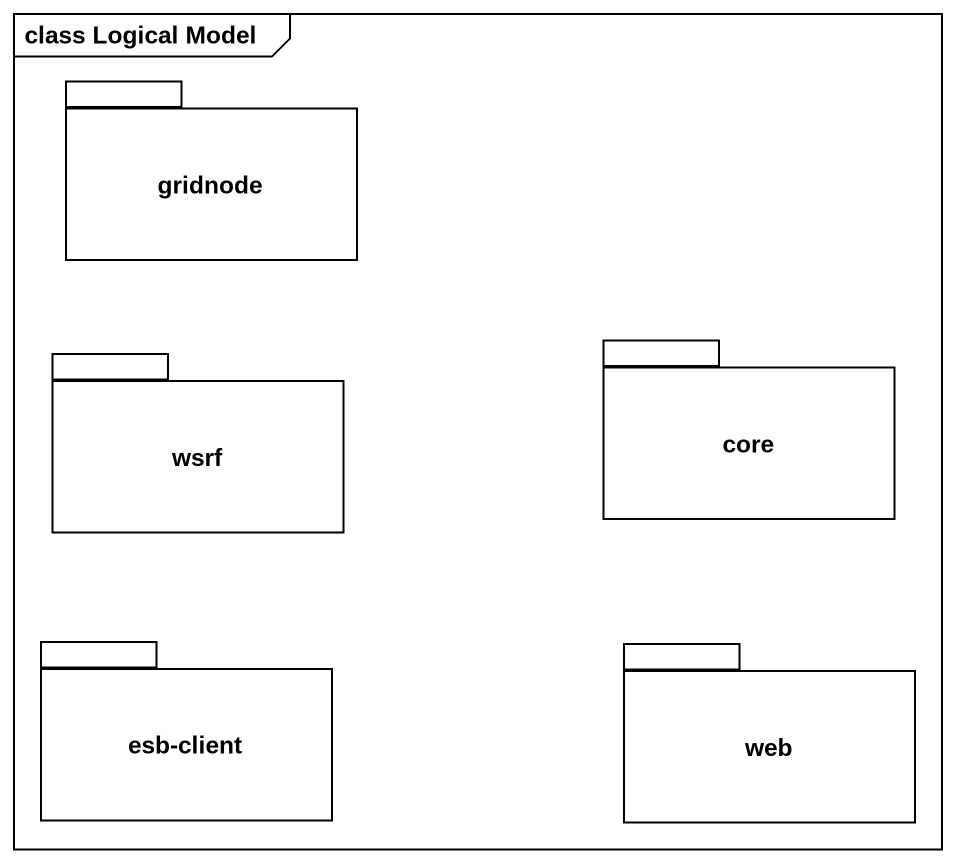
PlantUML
@startuml
mainframe class Logical Model
package gridnode {
}
package wsrf {
}
package core {
}
package "esb-client" as esb_client {
}
package web {
}
@enduml
